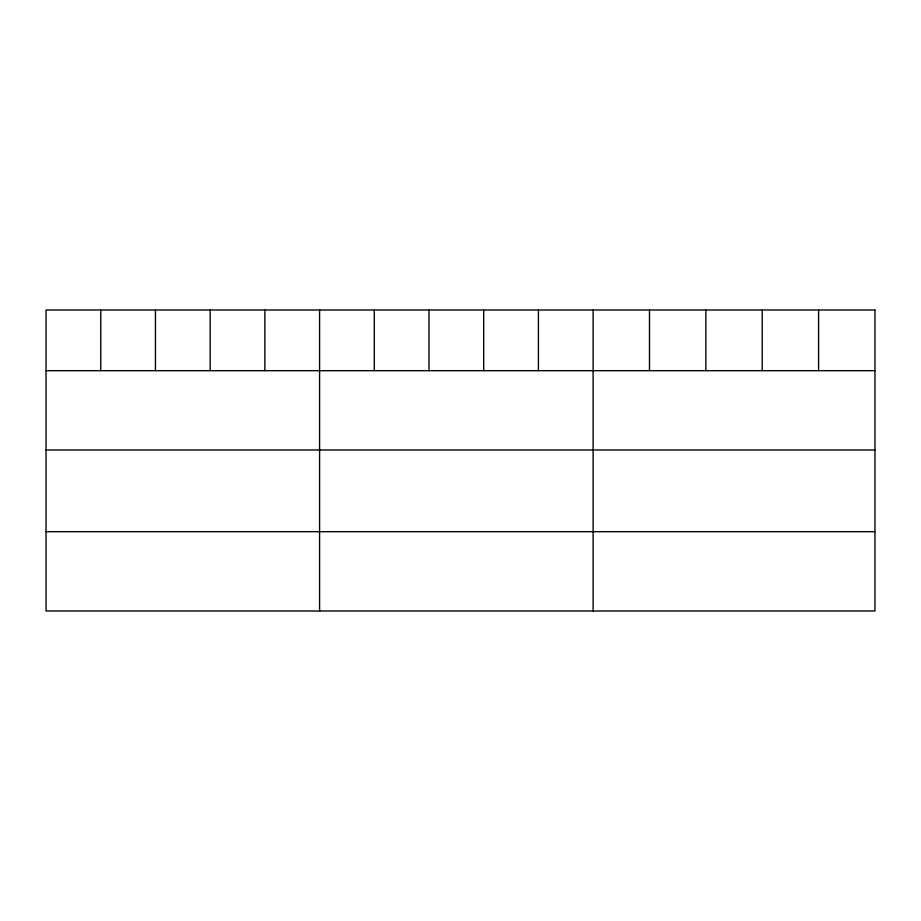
<?xml version="1.0" encoding="UTF-8"?>
<svg xmlns="http://www.w3.org/2000/svg" width="921" height="921" viewBox="0 0 921 921"><rect width="100%" height="100%" fill="white"/><g stroke="black" fill="none" stroke-linecap="round" stroke-linejoin="round"><path stroke-width="1.38" d="M46.05 370.679L874.95 370.679M46.05 449.978L874.95 449.978M46.05 531.682L874.95 531.682M818.585 310.009L818.585 370.679M762.22 310.009L762.22 370.679M705.854 310.009L705.854 370.679M649.489 310.009L649.489 370.679M593.124 310.009L593.124 610.991M538.417 310.009L538.417 370.679M483.709 310.009L483.709 370.679M429.002 310.009L429.002 370.679M374.294 310.009L374.294 370.679M319.587 310.009L319.587 610.991M264.88 310.009L264.88 370.679M210.172 310.009L210.172 370.679M155.465 310.009L155.465 370.679M100.757 310.009L100.757 370.679M874.95 310.009L46.05 310.009L46.05 610.991L874.95 610.991L874.95 310.009"/></g></svg>
